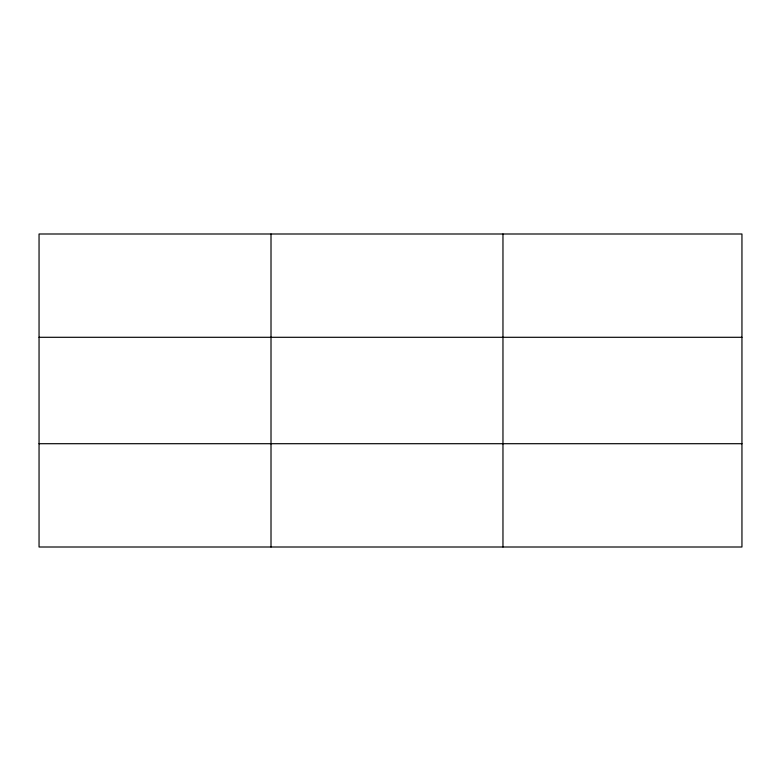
<?xml version="1.0" encoding="UTF-8"?>
<svg xmlns="http://www.w3.org/2000/svg" width="781" height="781" viewBox="0 0 781 781"><rect width="100%" height="100%" fill="white"/><g stroke="black" fill="none" stroke-linecap="round" stroke-linejoin="round"><path stroke-width="1.17" d="M271.007 233.997L271.007 547.003M502.964 233.997L502.964 547.003M741.95 443.706L741.95 547.003L39.05 547.003L39.05 233.997L741.95 233.997L741.95 443.706L39.05 443.706M39.05 337.294L741.95 337.294"/></g></svg>
